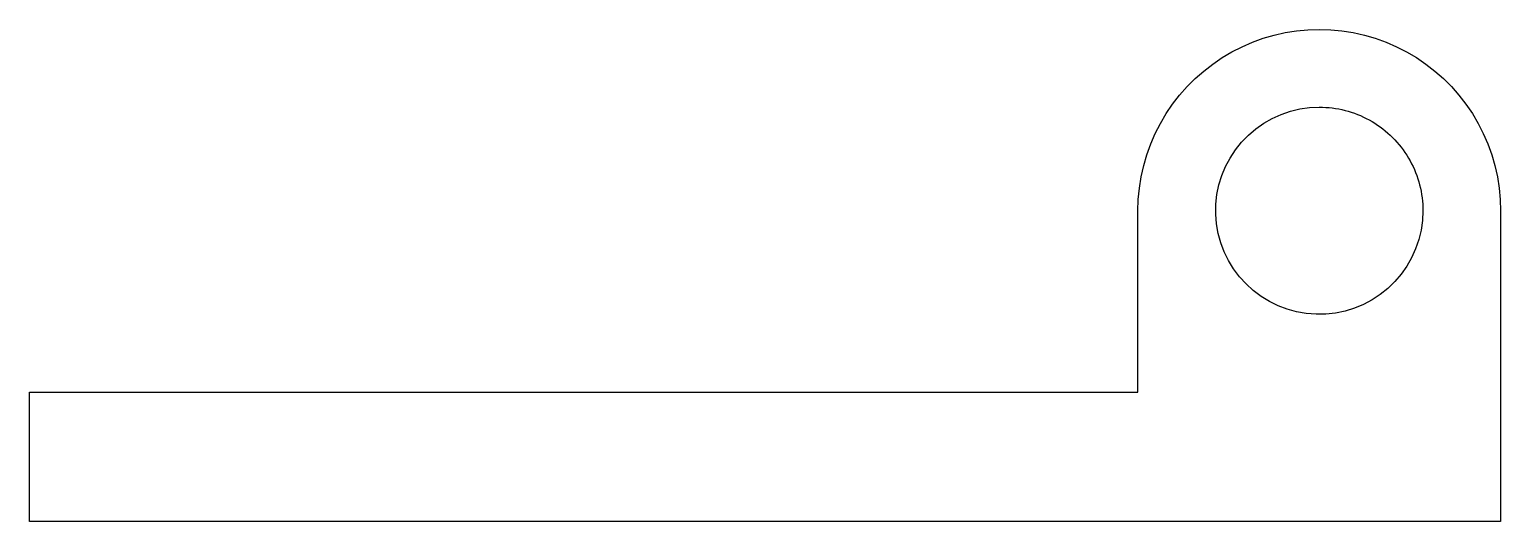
# Model space of a CAD drawing. Header units: metres. Extents: x -40.9 to 15.9, y 0 to 19.
import ezdxf

# ---------------------------------------------------------------- set-up
doc = ezdxf.new("R2010")
doc.units = ezdxf.units.M

msp = doc.modelspace()

# ---------------------------------------------------------------- linework, layer by layer
for points in [[(1.9, 12), (1.914, 12.44), (1.955, 12.877), (2.024, 13.312), (2.12, 13.741), (2.243, 14.163), (2.392, 14.577), (2.566, 14.98), (2.766, 15.372), (2.99, 15.751), (3.237, 16.114), (3.506, 16.462), (3.797, 16.792), (4.108, 17.103), (4.438, 17.394), (4.786, 17.663), (5.149, 17.91), (5.528, 18.134), (5.92, 18.334), (6.323, 18.508), (6.737, 18.657), (7.159, 18.78), (7.588, 18.876), (8.023, 18.945), (8.46, 18.986), (8.9, 19), (9.34, 18.986), (9.777, 18.945), (10.212, 18.876), (10.641, 18.78), (11.063, 18.657), (11.477, 18.508), (11.88, 18.334), (12.272, 18.134), (12.651, 17.91), (13.014, 17.663), (13.362, 17.394), (13.692, 17.103), (14.003, 16.792), (14.294, 16.462), (14.563, 16.114), (14.81, 15.751), (15.034, 15.372), (15.234, 14.98), (15.408, 14.577), (15.557, 14.163), (15.68, 13.741), (15.776, 13.312), (15.845, 12.877), (15.886, 12.44), (15.9, 12)], [(12.9, 12), (12.882, 11.624), (12.829, 11.25), (12.741, 10.884), (12.619, 10.528), (12.464, 10.184), (12.277, 9.857), (12.061, 9.548), (11.816, 9.262), (11.545, 9), (11.251, 8.764), (10.936, 8.557), (10.603, 8.381), (10.255, 8.236), (9.895, 8.126), (9.526, 8.049), (9.151, 8.008), (8.774, 8.002), (8.399, 8.032), (8.027, 8.096), (7.664, 8.196), (7.311, 8.329), (6.973, 8.495), (6.652, 8.692), (6.35, 8.918), (6.072, 9.172), (5.818, 9.45), (5.592, 9.752), (5.395, 10.073), (5.229, 10.411), (5.096, 10.764), (4.996, 11.127), (4.932, 11.499), (4.902, 11.874), (4.908, 12.251), (4.949, 12.626), (5.026, 12.995), (5.136, 13.355), (5.281, 13.703), (5.457, 14.036), (5.664, 14.351), (5.9, 14.645), (6.162, 14.916), (6.448, 15.161), (6.757, 15.377), (7.084, 15.564), (7.428, 15.719), (7.784, 15.841), (8.15, 15.929), (8.524, 15.982), (8.9, 16)], [(8.9, 16), (9.026, 15.998), (9.151, 15.992), (9.276, 15.982), (9.401, 15.968), (9.526, 15.951), (9.65, 15.929), (9.773, 15.904), (9.895, 15.874), (10.016, 15.841), (10.136, 15.804), (10.255, 15.764), (10.372, 15.719), (10.489, 15.671), (10.603, 15.619), (10.716, 15.564), (10.827, 15.505), (10.936, 15.443), (11.043, 15.377), (11.148, 15.308), (11.251, 15.236), (11.352, 15.161), (11.45, 15.082), (11.545, 15), (11.638, 14.916), (11.728, 14.828), (11.816, 14.738), (11.9, 14.645), (11.982, 14.55), (12.061, 14.452), (12.136, 14.351), (12.208, 14.248), (12.277, 14.143), (12.343, 14.036), (12.405, 13.927), (12.464, 13.816), (12.519, 13.703), (12.571, 13.589), (12.619, 13.472), (12.664, 13.355), (12.704, 13.236), (12.741, 13.116), (12.774, 12.995), (12.804, 12.873), (12.829, 12.75), (12.851, 12.626), (12.868, 12.501), (12.882, 12.376), (12.892, 12.251), (12.898, 12.126), (12.9, 12)], [(1.9, 5), (1.9, 5.14), (1.9, 5.28), (1.9, 5.42), (1.9, 5.56), (1.9, 5.7), (1.9, 5.84), (1.9, 5.98), (1.9, 6.12), (1.9, 6.26), (1.9, 6.4), (1.9, 6.54), (1.9, 6.68), (1.9, 6.82), (1.9, 6.96), (1.9, 7.1), (1.9, 7.24), (1.9, 7.38), (1.9, 7.52), (1.9, 7.66), (1.9, 7.8), (1.9, 7.94), (1.9, 8.08), (1.9, 8.22), (1.9, 8.36), (1.9, 8.5), (1.9, 8.64), (1.9, 8.78), (1.9, 8.92), (1.9, 9.06), (1.9, 9.2), (1.9, 9.34), (1.9, 9.48), (1.9, 9.62), (1.9, 9.76), (1.9, 9.9), (1.9, 10.04), (1.9, 10.18), (1.9, 10.32), (1.9, 10.46), (1.9, 10.6), (1.9, 10.74), (1.9, 10.88), (1.9, 11.02), (1.9, 11.16), (1.9, 11.3), (1.9, 11.44), (1.9, 11.58), (1.9, 11.72), (1.9, 11.86), (1.9, 12)], [(1.9, 5), (1.9, 5.14), (1.9, 5.28), (1.9, 5.42), (1.9, 5.56), (1.9, 5.7), (1.9, 5.84), (1.9, 5.98), (1.9, 6.12), (1.9, 6.26), (1.9, 6.4), (1.9, 6.54), (1.9, 6.68), (1.9, 6.82), (1.9, 6.96), (1.9, 7.1), (1.9, 7.24), (1.9, 7.38), (1.9, 7.52), (1.9, 7.66), (1.9, 7.8), (1.9, 7.94), (1.9, 8.08), (1.9, 8.22), (1.9, 8.36), (1.9, 8.5), (1.9, 8.64), (1.9, 8.78), (1.9, 8.92), (1.9, 9.06), (1.9, 9.2), (1.9, 9.34), (1.9, 9.48), (1.9, 9.62), (1.9, 9.76), (1.9, 9.9), (1.9, 10.04), (1.9, 10.18), (1.9, 10.32), (1.9, 10.46), (1.9, 10.6), (1.9, 10.74), (1.9, 10.88), (1.9, 11.02), (1.9, 11.16), (1.9, 11.3), (1.9, 11.44), (1.9, 11.58), (1.9, 11.72), (1.9, 11.86), (1.9, 12)], [(15.9, 12), (15.9, 11.76), (15.9, 11.52), (15.9, 11.28), (15.9, 11.04), (15.9, 10.8), (15.9, 10.56), (15.9, 10.32), (15.9, 10.08), (15.9, 9.84), (15.9, 9.6), (15.9, 9.36), (15.9, 9.12), (15.9, 8.88), (15.9, 8.64), (15.9, 8.4), (15.9, 8.16), (15.9, 7.92), (15.9, 7.68), (15.9, 7.44), (15.9, 7.2), (15.9, 6.96), (15.9, 6.72), (15.9, 6.48), (15.9, 6.24), (15.9, 6), (15.9, 5.76), (15.9, 5.52), (15.9, 5.28), (15.9, 5.04), (15.9, 4.8), (15.9, 4.56), (15.9, 4.32), (15.9, 4.08), (15.9, 3.84), (15.9, 3.6), (15.9, 3.36), (15.9, 3.12), (15.9, 2.88), (15.9, 2.64), (15.9, 2.4), (15.9, 2.16), (15.9, 1.92), (15.9, 1.68), (15.9, 1.44), (15.9, 1.2), (15.9, 0.96), (15.9, 0.72), (15.9, 0.48), (15.9, 0.24), (15.9, 0)], [(-40.9, 0), (-40.9, 0.1), (-40.9, 0.2), (-40.9, 0.3), (-40.9, 0.4), (-40.9, 0.5), (-40.9, 0.6), (-40.9, 0.7), (-40.9, 0.8), (-40.9, 0.9), (-40.9, 1), (-40.9, 1.1), (-40.9, 1.2), (-40.9, 1.3), (-40.9, 1.4), (-40.9, 1.5), (-40.9, 1.6), (-40.9, 1.7), (-40.9, 1.8), (-40.9, 1.9), (-40.9, 2), (-40.9, 2.1), (-40.9, 2.2), (-40.9, 2.3), (-40.9, 2.4), (-40.9, 2.5), (-40.9, 2.6), (-40.9, 2.7), (-40.9, 2.8), (-40.9, 2.9), (-40.9, 3), (-40.9, 3.1), (-40.9, 3.2), (-40.9, 3.3), (-40.9, 3.4), (-40.9, 3.5), (-40.9, 3.6), (-40.9, 3.7), (-40.9, 3.8), (-40.9, 3.9), (-40.9, 4), (-40.9, 4.1), (-40.9, 4.2), (-40.9, 4.3), (-40.9, 4.4), (-40.9, 4.5), (-40.9, 4.6), (-40.9, 4.7), (-40.9, 4.8), (-40.9, 4.9), (-40.9, 5)], [(-40.9, 5), (-40.044, 5), (-39.188, 5), (-38.332, 5), (-37.476, 5), (-36.62, 5), (-35.764, 5), (-34.908, 5), (-34.052, 5), (-33.196, 5), (-32.34, 5), (-31.484, 5), (-30.628, 5), (-29.772, 5), (-28.916, 5), (-28.06, 5), (-27.204, 5), (-26.348, 5), (-25.492, 5), (-24.636, 5), (-23.78, 5), (-22.924, 5), (-22.068, 5), (-21.212, 5), (-20.356, 5), (-19.5, 5), (-18.644, 5), (-17.788, 5), (-16.932, 5), (-16.076, 5), (-15.22, 5), (-14.364, 5), (-13.508, 5), (-12.652, 5), (-11.796, 5), (-10.94, 5), (-10.084, 5), (-9.228, 5), (-8.372, 5), (-7.516, 5), (-6.66, 5), (-5.804, 5), (-4.948, 5), (-4.092, 5), (-3.236, 5), (-2.38, 5), (-1.524, 5), (-0.668, 5), (0.188, 5), (1.044, 5), (1.9, 5)], [(-20, 5), (-19.562, 5), (-19.124, 5), (-18.686, 5), (-18.248, 5), (-17.81, 5), (-17.372, 5), (-16.934, 5), (-16.496, 5), (-16.058, 5), (-15.62, 5), (-15.182, 5), (-14.744, 5), (-14.306, 5), (-13.868, 5), (-13.43, 5), (-12.992, 5), (-12.554, 5), (-12.116, 5), (-11.678, 5), (-11.24, 5), (-10.802, 5), (-10.364, 5), (-9.926, 5), (-9.488, 5), (-9.05, 5), (-8.612, 5), (-8.174, 5), (-7.736, 5), (-7.298, 5), (-6.86, 5), (-6.422, 5), (-5.984, 5), (-5.546, 5), (-5.108, 5), (-4.67, 5), (-4.232, 5), (-3.794, 5), (-3.356, 5), (-2.918, 5), (-2.48, 5), (-2.042, 5), (-1.604, 5), (-1.166, 5), (-0.728, 5), (-0.29, 5), (0.148, 5), (0.586, 5), (1.024, 5), (1.462, 5), (1.9, 5)], [(15.9, 0), (14.764, 0), (13.628, 0), (12.492, 0), (11.356, 0), (10.22, 0), (9.084, 0), (7.948, 0), (6.812, 0), (5.676, 0), (4.54, 0), (3.404, 0), (2.268, 0), (1.132, 0), (-0.004, 0), (-1.14, 0), (-2.276, 0), (-3.412, 0), (-4.548, 0), (-5.684, 0), (-6.82, 0), (-7.956, 0), (-9.092, 0), (-10.228, 0), (-11.364, 0), (-12.5, 0), (-13.636, 0), (-14.772, 0), (-15.908, 0), (-17.044, 0), (-18.18, 0), (-19.316, 0), (-20.452, 0), (-21.588, 0), (-22.724, 0), (-23.86, 0), (-24.996, 0), (-26.132, 0), (-27.268, 0), (-28.404, 0), (-29.54, 0), (-30.676, 0), (-31.812, 0), (-32.948, 0), (-34.084, 0), (-35.22, 0), (-36.356, 0), (-37.492, 0), (-38.628, 0), (-39.764, 0), (-40.9, 0)]]:
    msp.add_lwpolyline(points)

doc.saveas('drawing.dxf')
